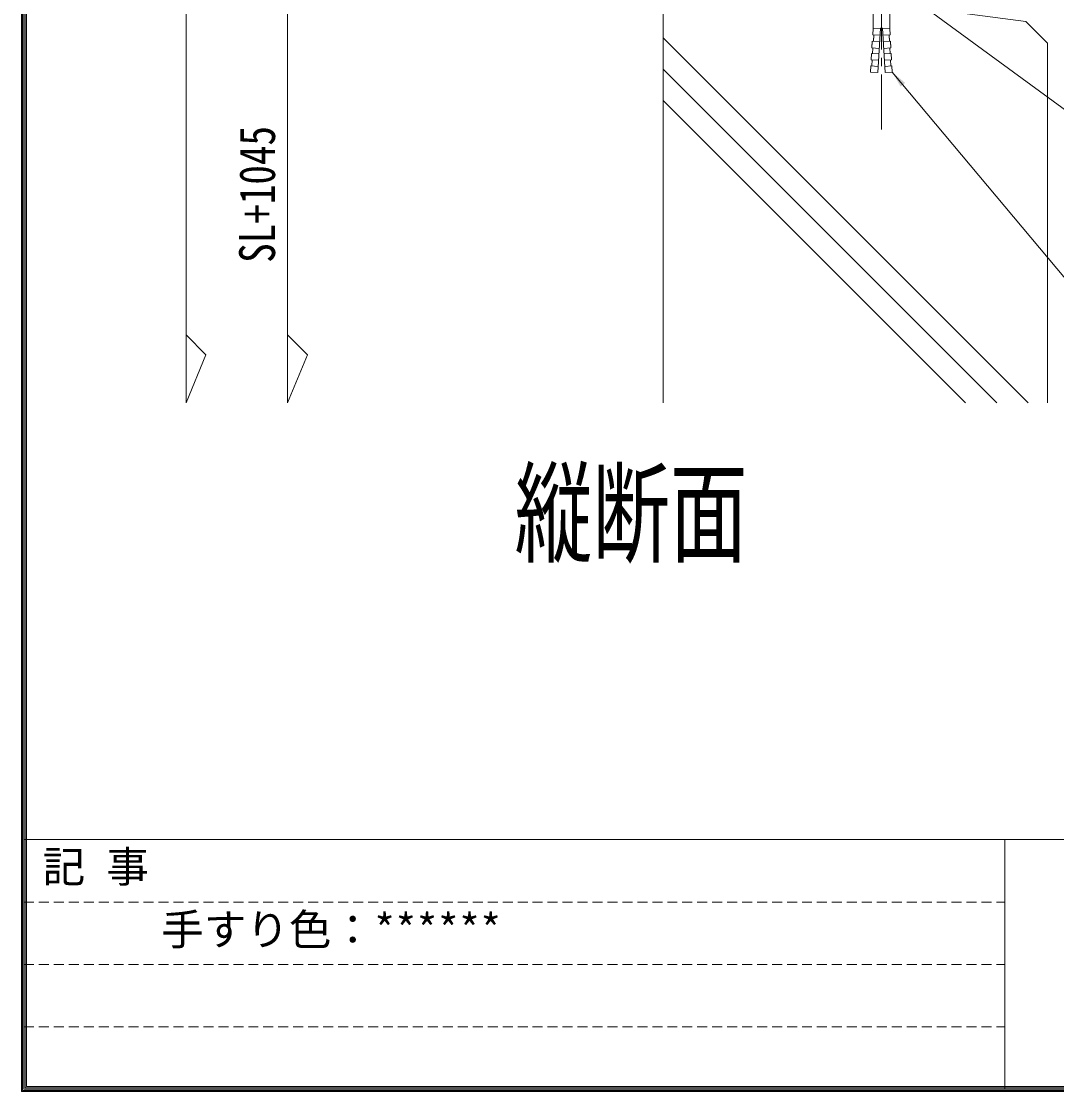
# Model space of a CAD drawing. Units: millimetres at full size; details may follow other scales. Extents: x -1603 to 1599, y -1129 to 1133.
# Drawn here: x -1603 to -1105, y -1129 to -614 of the extents above; entities that cross this region are included whole.
import ezdxf
from ezdxf.enums import TextEntityAlignment as Align

# ---------------------------------------------------------------- set-up
doc = ezdxf.new("R2010")
doc.units = ezdxf.units.MM
doc.header["$LTSCALE"] = 4
doc.linetypes.add('CHAIN2', pattern=[12, 9, -1, 1, -1])
doc.linetypes.add('DASHED1', pattern=[1.8, 1.2, -0.6])
for name, color, linetype, lineweight in [('0-0_アンカー', 4, 'Continuous', 9), ('0-1_1手摺寸法', 3, 'Continuous', 18), ('0-3_2躯体線', 4, 'Continuous', 9), ('0-4_3中心線', 2, 'CHAIN2', 18), ('0-7_6ﾊｯﾁﾝｸﾞ', 4, 'Continuous', 9), ('0-C_WAKU', 7, 'Continuous', 18)]:
    doc.layers.add(name, color=color, linetype=linetype, lineweight=lineweight)
doc.layers.add('0-A_MOJI', color=6, linetype='Continuous')
doc.styles.add('ＭＳ ゴシック', font='')
doc.styles.get('ＭＳ ゴシック').set_extended_font_data('MS Gothic')

msp = doc.modelspace()

# ---------------------------------------------------------------- linework, layer by layer
at = {"layer": '0-0_アンカー'}
for p, q in [((-1193.373, -597.003), (-1193.422, -617.834)), ((-1185.392, -597.003), (-1185.392, -618.065)), ((-1189.892, -617.563), (-1191.139, -639.018)), ((-1188.892, -617.563), (-1189.892, -617.563)), ((-1188.892, -617.563), (-1187.646, -639.018)), ((-1193.422, -617.834), (-1193.595, -620.828)), ((-1193.595, -620.828), (-1190.115, -621.029)), ((-1189.928, -618.035), (-1193.422, -617.834)), ((-1193.096, -620.857), (-1193.269, -623.852)), ((-1193.115, -621.191), (-1193.269, -623.852)), ((-1188.856, -618.035), (-1185.362, -617.834)), ((-1185.688, -620.857), (-1185.516, -623.852)), ((-1185.669, -621.191), (-1185.516, -623.852)), ((-1193.787, -624.158), (-1193.96, -627.153)), ((-1193.96, -627.153), (-1190.478, -627.354)), ((-1193.768, -623.824), (-1193.941, -626.819)), ((-1193.768, -623.824), (-1190.288, -624.024)), ((-1193.461, -627.182), (-1193.614, -629.842)), ((-1193.461, -627.182), (-1193.61, -629.758)), ((-1185.017, -623.824), (-1188.497, -624.024)), ((-1185.324, -627.182), (-1185.175, -629.758)), ((-1185.324, -627.182), (-1185.17, -629.842)), ((-1185.017, -623.824), (-1184.844, -626.819)), ((-1194.114, -629.814), (-1194.286, -632.809)), ((-1194.286, -632.809), (-1190.806, -633.01)), ((-1194.114, -629.814), (-1190.633, -630.014)), ((-1193.787, -632.838), (-1193.96, -635.832)), ((-1184.671, -629.814), (-1188.151, -630.014)), ((-1184.998, -632.838), (-1184.825, -635.832)), ((-1194.459, -635.804), (-1194.633, -638.816)), ((-1194.459, -635.804), (-1190.979, -636.004)), ((-1184.326, -635.804), (-1187.806, -636.004)), ((-1184.326, -635.804), (-1184.152, -638.816)), ((-1191.18, -639.015), (-1194.633, -638.816)), ((-1187.604, -639.015), (-1184.152, -638.816))]:
    msp.add_line(p, q, dxfattribs=at)
for points in [[(-1170.55, -606.068), (-1083.424, -669.686), (-925.935, -669.686)], [(-1185.362, -617.834), (-1185.189, -620.828), (-1188.67, -621.029)], [(-1184.997, -624.158), (-1184.824, -627.153), (-1188.307, -627.354)], [(-1184.671, -629.814), (-1184.498, -632.809), (-1187.978, -633.01)], [(-1184.152, -638.816), (-1092.501, -748.168), (-935.011, -748.168)]]:
    msp.add_lwpolyline(points, dxfattribs=at)
msp.add_solid([(-1178.026, -643.962), (-1180.156, -645.746), (-1184.152, -638.816)], dxfattribs=at)
at = {"layer": '0-1_1手摺寸法'}
for p, q in [((-1523.995, -217.157), (-1523.995, -797.877)), ((-1475.152, -597.157), (-1475.152, -797.877))]:
    msp.add_line(p, q, dxfattribs=at)
for points in [[(-1523.995, -797.877), (-1514.433, -774.792), (-1523.995, -765.23)], [(-1475.152, -797.877), (-1465.59, -774.792), (-1475.152, -765.23)]]:
    msp.add_lwpolyline(points, dxfattribs=at)
at = {"layer": '0-3_2躯体線'}
for p, q in [((-1119.921, -614.41), (-1283.908, -592.557)), ((-1294.414, -797.877), (-1294.414, -603.064)), ((-1109.414, -624.916), (-1119.921, -614.41)), ((-1109.414, -797.877), (-1109.414, -624.916))]:
    msp.add_line(p, q, dxfattribs=at)
at = {"layer": '0-4_3中心線'}
msp.add_line((-1189.416, -159.928), (-1189.402, -666.419), dxfattribs=at)
at = {"layer": '0-7_6ﾊｯﾁﾝｸﾞ'}
for p, q in [((-1294.414, -622.228), (-1118.766, -797.877)), ((-1294.414, -637.3), (-1133.837, -797.877)), ((-1294.414, -652.371), (-1148.908, -797.877))]:
    msp.add_line(p, q, dxfattribs=at)
at = {"layer": '0-C_WAKU'}
for p, q in [((-1603.2, 1133.2), (-1603.2, -1129.2)), ((-1602.6, 1132.6), (-1602.6, -1128.6)), ((-1602, 1132), (-1602, -1128)), ((-1601.4, 1131.4), (-1601.4, -1127.4)), ((-1600.8, 1130.8), (-1600.8, -1126.8)), ((-1602, -1008), (1598, -1008)), ((-1130, -1008), (-1130, -1128)), ((-1601.4, -1127.4), (1597.4, -1127.4)), ((-1600.8, -1126.8), (1596.8, -1126.8)), ((-1603.2, -1129.2), (1599.2, -1129.2)), ((-1602.6, -1128.6), (1598.6, -1128.6)), ((-1602, -1128), (1598, -1128))]:
    msp.add_line(p, q, dxfattribs=at)
at = {"layer": '0-C_WAKU', "linetype": 'DASHED1'}
for p, q in [((-1602, -1038), (-1130, -1038)), ((-1602, -1068), (-1130, -1068)), ((-1602, -1098), (-1130, -1098))]:
    msp.add_line(p, q, dxfattribs=at)

# ---------------------------------------------------------------- texts
at = {"layer": '0-0_アンカー', "style": 'ＭＳ ゴシック', "width": 0.7}
msp.add_text('縦断面', height=39.1, dxfattribs=at).set_placement((-1365.852, -882.263), align=Align.BOTTOM_LEFT)
at = {"layer": '0-1_1手摺寸法', "color": 7, "style": 'ＭＳ ゴシック', "width": 0.8}
msp.add_text('SL+1045', height=17.27, rotation=90, dxfattribs=at).set_placement((-1475.971, -730.49), align=Align.BOTTOM_LEFT)
at = {"layer": '0-A_MOJI', "style": 'ＭＳ ゴシック'}
for s, p in [('記 事', (-1593.006, -1033.01)), ('手すり色：******', (-1535.914, -1063.258))]:
    msp.add_text(s, height=15.01, dxfattribs=at).set_placement(p, align=Align.BOTTOM_LEFT)

doc.saveas('drawing.dxf')
